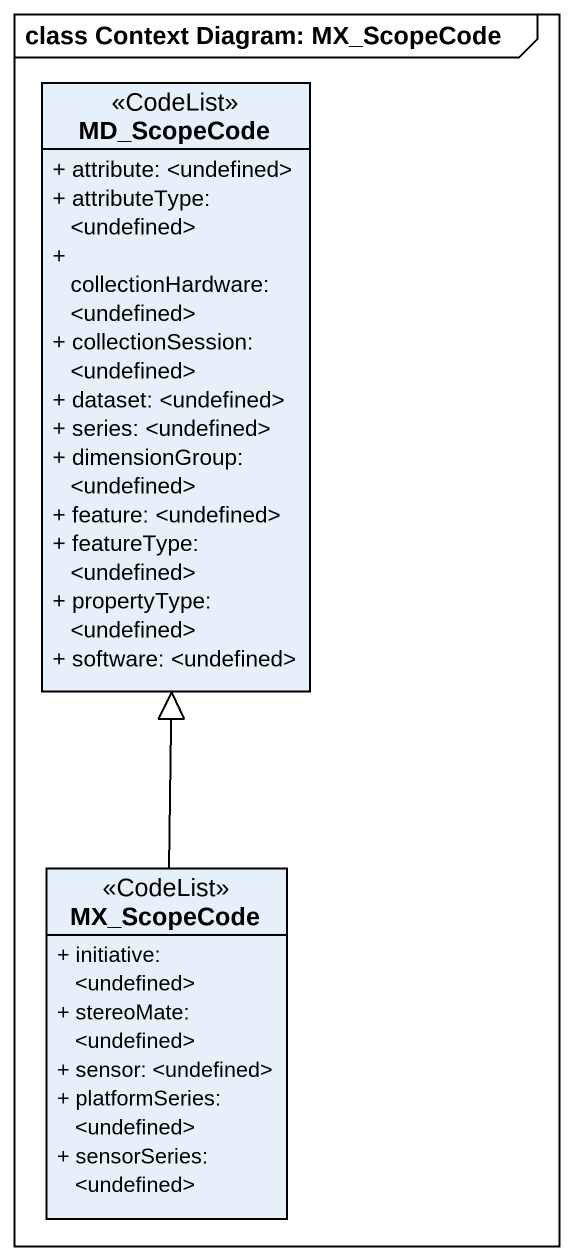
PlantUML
@startuml
mainframe class Context Diagram: MX_ScopeCode
hide circle
hide empty members
skinparam classAttributeIconSize 0
class MD_ScopeCode <<CodeList>> {
  + attribute: <undefined>
  + attributeType: <undefined>
  + collectionHardware: <undefined>
  + collectionSession: <undefined>
  + dataset: <undefined>
  + series: <undefined>
  + dimensionGroup: <undefined>
  + feature: <undefined>
  + featureType: <undefined>
  + propertyType: <undefined>
  + software: <undefined>
}
class MX_ScopeCode <<CodeList>> {
  + initiative: <undefined>
  + stereoMate: <undefined>
  + sensor: <undefined>
  + platformSeries: <undefined>
  + sensorSeries: <undefined>
}
MX_ScopeCode -up-|> MD_ScopeCode
@enduml
